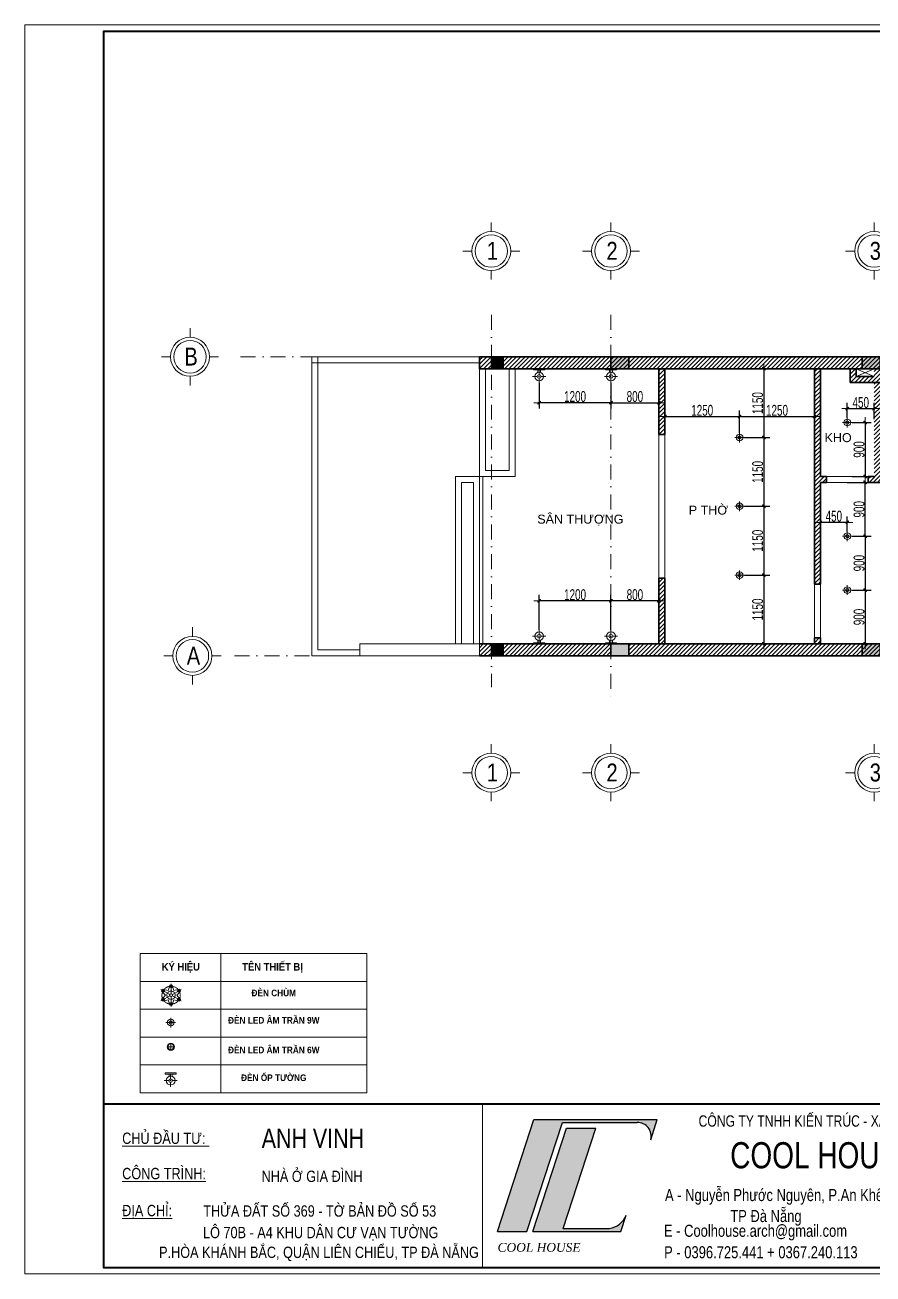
# Model space of a CAD drawing. Header units: inches. Extents: x 921646 to 2157952, y -92667 to 262089.
# Drawn here: x 2015209 to 2029383, y 45559 to 66436 of the extents above; entities that cross this region are included whole.
import ezdxf
from ezdxf.enums import TextEntityAlignment as Align

# ---------------------------------------------------------------- set-up
doc = ezdxf.new("R2010")
doc.units = ezdxf.units.IN
doc.header["$MEASUREMENT"] = 0
for name, pattern in [('CENTER', [2, 1.25, -0.25, 0.25, -0.25]), ('DASHDOT', [1, 0.5, -0.25, 0, -0.25]), ('DASHED', [0.75, 0.5, -0.25])]:
    doc.linetypes.add(name, pattern=pattern)
doc.layers.get('0').update_dxf_attribs({"lineweight": 9})
doc.layers.get('DEFPOINTS').update_dxf_attribs({"lineweight": 9})
for name, color, linetype, lineweight in [('00 gach chiu lua', 30, 'Continuous', 13), ('01-WALL', 10, 'Continuous', 35), ('04-TRUC', 40, 'DASHDOT', 9), ('09-DIMOUT', 251, 'Continuous', 9), ('13 TRICH DAN', 134, 'Continuous', 9), ('13-VATDUNG', 104, 'Continuous', 13), ('Cp Net Dam 0.25', 4, 'Continuous', 25), ('Cp Net Manh 0.15', 8, 'Continuous', 15), ('Cp Net Thep 0.40', 2, 'Continuous', 40), ('Cp Text 0.15', 3, 'Continuous', 15), ('DIEN-TB', 12, 'Continuous', 5), ('HATCH', 244, 'Continuous', 0)]:
    doc.layers.add(name, color=color, linetype=linetype, lineweight=lineweight)
doc.layers.add('02-TEXT', color=7, linetype='Continuous')
doc.styles.add('C', font='VHARIAL.TTF')
doc.styles.add('IN', font='VHARIAL.TTF')
doc.styles.add('KICHTHUOC', font='VHELVCN.TTF', dxfattribs={"width": 0.8})
doc.styles.add('kt', font='VHELVCN.TTF')
doc.styles.add('Text', font='VKORIN.TTF')
doc.styles.add('VHELVEN', font='VHELVEN.TTF')
doc.styles.add('VNI-HELVE', font='VHELVEB.TTF', dxfattribs={"width": 0.8})
doc.dimstyles.new('Copy of 100', dxfattribs={"dimscale": 100, "dimtxt": 1.8, "dimasz": 0.003, "dimexe": 1, "dimexo": 0, "dimgap": 0.1, "dimtad": 1, "dimdec": 0, "dimdsep": 46, "dimtxsty": 'KICHTHUOC', "dimblk": '1A', "dimcen": 0.001, "dimdle": 1.5, "dimclrt": 3, "dimadec": 0, "dimazin": 0, "dimtfac": 1, "dimtdec": 0, "dimtix": 1, "dimtmove": 2, "dimatfit": 3, "dimldrblk": '1A', "dimfxl": 1, "dimtolj": 1, "dimtzin": 0, "dimarcsym": 0})

# ---------------------------------------------------------------- blocks, each defined once
blk = doc.blocks.new('DDDD')
at = {"layer": '09-DIMOUT'}
h = blk.add_hatch(color=256, dxfattribs=at)
h.dxf.hatch_style = 1
h.paths.add_polyline_path([(1648738, 63343), (1649038, 63343), (1649038, 63543), (1648738, 63543)])
at = {"layer": '01-WALL'}
blk.add_lwpolyline([(1648738, 63343), (1649038, 63343), (1649038, 63543), (1648738, 63543)], close=True, dxfattribs=at)
blk = doc.blocks.new('luoi')
at = {"layer": '09-DIMOUT'}
h = blk.add_hatch(color=256, dxfattribs=at)
h.dxf.hatch_style = 1
h.paths.add_polyline_path([(1733122, 129394), (1733322, 129394), (1733322, 129594), (1733122, 129594)])
h = blk.add_hatch(color=256, dxfattribs=at)
h.dxf.hatch_style = 1
h.paths.add_polyline_path([(1733122, 124594), (1733322, 124594), (1733322, 124794), (1733122, 124794)])
at = {"layer": '01-WALL'}
for points in [[(1733122, 129594), (1733322, 129594), (1733322, 129394), (1733122, 129394)], [(1733122, 124794), (1733322, 124794), (1733322, 124594), (1733122, 124594)]]:
    blk.add_lwpolyline(points, close=True, dxfattribs=at)
at = {"layer": '04-TRUC', "ltscale": 500}
for p, q in [((1733122, 130293), (1733122, 124071)), ((1735122, 130293), (1735122, 123840)), ((1728931, 129594), (1752564, 129594)), ((1728830, 124594), (1752564, 124594))]:
    blk.add_line(p, q, dxfattribs=at)
at = {"layer": '09-DIMOUT', "xscale": -1, "rotation": 180}
for p in [(86384, 192937), (90584, 192937), (86384, 188137), (90584, 188137)]:
    blk.add_blockref('DDDD', p, dxfattribs=at)
blk = doc.blocks.new('tuog t3')
at = {"layer": '09-DIMOUT'}
h = blk.add_hatch(dxfattribs=at)
h.set_pattern_fill('ANSI31', color=256, scale=400)
h.set_pattern_definition([(45, (-289881.37, -102457.32), (-35.355339, 35.355339), [])])
h.paths.add_polyline_path([(1733122, 98845), (1732922, 98845), (1732922, 98645), (1733122, 98645)])
h.paths.add_polyline_path([(1735122, 98845), (1733322, 98845), (1733322, 98645), (1735122, 98645)])
h.paths.add_polyline_path([(1739322, 98845), (1735422, 98845), (1735422, 98645), (1739322, 98645)])
h.paths.add_polyline_path([(1736022, 99657), (1735922, 99657), (1735922, 98845), (1736022, 98845)])
h.paths.add_polyline_path([(1736022, 99945), (1735922, 99945), (1735922, 99657), (1736022, 99657)])
h.paths.add_polyline_path([(1736022, 103445), (1735922, 103445), (1735922, 102345), (1736022, 102345)], flags=16)
h.paths.add_polyline_path([(1751622, 103645), (1732922, 103645), (1732922, 103445), (1750422, 103445), (1751622, 103445), (1751622, 100545)])
h.paths.add_polyline_path([(1738622, 103445), (1738522, 103445), (1738522, 99845), (1738622, 99845), (1738622, 101545), (1738722, 101545), (1738722, 101645), (1738622, 101645)])
h.paths.add_polyline_path([(1739522, 103315), (1739222, 103315), (1739222, 103445), (1739122, 103445), (1739122, 103215), (1739522, 103215)], flags=17)
h.paths.add_polyline_path([(1739622, 103445), (1739522, 103445), (1739522, 103315), (1739522, 103215), (1739622, 103215)], flags=17)
h.paths.add_polyline_path([(1739622, 103215), (1739522, 103215), (1739522, 101645), (1739422, 101645), (1739422, 101545), (1739622, 101545)], flags=17)
h.paths.add_polyline_path([(1738622, 98945), (1738522, 98945), (1738522, 98845), (1738622, 98845)])
h.paths.add_polyline_path([(1742742, 98930), (1742711, 98945), (1742202, 98945), (1742202, 98845), (1742122, 98845), (1742122, 98945), (1742022, 98945), (1742022, 98845), (1739322, 98845), (1739322, 98645), (1751622, 98645), (1751622, 99657), (1751422, 99657), (1751422, 98795), (1751272, 98795), (1751172, 98795), (1749322, 98795), (1749322, 99645), (1749222, 99645), (1749222, 98845), (1742922, 98845), (1742922, 98945), (1742822, 98945), (1742822, 98845), (1742742, 98845)])
h.paths.add_polyline_path([(1751422, 99345), (1751172, 99345), (1751172, 98795), (1751272, 98795), (1751272, 99245), (1751422, 99245)], flags=16)
h.paths.add_polyline_path([(1751622, 100545), (1751322, 100545), (1751322, 100445), (1751422, 100445), (1751422, 99657), (1751622, 99657)])
h.paths.add_polyline_path([(1750822, 100545), (1748422, 100545), (1748422, 100445), (1749222, 100445), (1749222, 100345), (1749322, 100345), (1749322, 100445), (1750822, 100445)])
h.paths.add_polyline_path([(1747422, 100445), (1747522, 100445), (1747522, 100545), (1747422, 100545), (1747422, 101345), (1747322, 101345), (1747322, 100145), (1744222, 100145), (1744222, 100245), (1744122, 100245), (1744122, 100045), (1747422, 100045)])
h.paths.add_polyline_path([(1744222, 101995), (1743022, 101995), (1743022, 103445), (1742922, 103445), (1742922, 101795), (1744122, 101795), (1744122, 101145), (1744222, 101145)], flags=17)
h.paths.add_polyline_path([(1747422, 103445), (1747322, 103445), (1747322, 103045), (1747422, 103045)], flags=17)
at = {"layer": '01-WALL'}
for p, q in [((1732922, 103645), (1751622, 103645)), ((1732922, 103445), (1751322, 103445)), ((1735922, 103445), (1735922, 102345)), ((1736022, 103445), (1736022, 102345)), ((1738522, 99845), (1738522, 103445)), ((1738622, 103445), (1738622, 101645)), ((1739122, 103445), (1739122, 103215)), ((1739222, 103445), (1739222, 103315)), ((1739522, 103445), (1739222, 103445)), ((1739122, 103215), (1739622, 103215)), ((1739222, 103315), (1739522, 103315)), ((1736022, 102345), (1735922, 102345)), ((1738722, 101645), (1738622, 101645)), ((1738722, 101545), (1738622, 101545)), ((1738622, 99845), (1738622, 101545)), ((1738722, 101645), (1738722, 101545)), ((1739522, 101645), (1739422, 101645)), ((1739422, 101645), (1739422, 101545)), ((1739622, 101545), (1739422, 101545)), ((1735922, 99945), (1735922, 98845)), ((1736022, 99945), (1735922, 99945)), ((1736022, 99945), (1736022, 98845)), ((1738622, 99845), (1738522, 99845)), ((1742022, 98845), (1732922, 98845)), ((1738522, 98945), (1738522, 98845)), ((1738622, 98945), (1738522, 98945)), ((1738622, 98945), (1738622, 98845)), ((1751622, 98645), (1732922, 98645))]:
    blk.add_line(p, q, dxfattribs=at)
at = {"layer": '09-DIMOUT'}
for p, q in [((1730122, 98645), (1730122, 103645)), ((1732922, 103645), (1730122, 103645)), ((1730222, 98745), (1730222, 103645)), ((1732922, 103545), (1730122, 103545)), ((1732922, 103445), (1732922, 98845)), ((1733022, 103445), (1733022, 101745)), ((1733422, 103445), (1733422, 101745)), ((1733522, 103445), (1733522, 101645)), ((1739222, 103315), (1739522, 103445)), ((1739522, 103315), (1739222, 103445)), ((1733022, 101745), (1733422, 101745)), ((1732522, 101645), (1732522, 98845)), ((1732922, 101645), (1732522, 101645)), ((1732622, 101545), (1732622, 98845)), ((1732822, 101545), (1732622, 101545)), ((1732822, 101545), (1732822, 98845)), ((1732922, 101645), (1733522, 101645)), ((1732982, 101645), (1732982, 98845)), ((1730922, 98845), (1730922, 98645)), ((1730922, 98845), (1732922, 98845)), ((1732922, 98845), (1732922, 98645)), ((1730122, 98645), (1732922, 98645)), ((1730222, 98745), (1730922, 98745))]:
    blk.add_line(p, q, dxfattribs=at)
blk = doc.blocks.new('A$C788F0ACE')
at = {"layer": 'Cp Net Manh 0.15', "linetype": 'Continuous'}
for p, q in [((0, 300), (0, 440)), ((-300, 0), (-440, 0)), ((300, 0), (440, 0)), ((0, -300), (0, -440))]:
    blk.add_line(p, q, dxfattribs=at)
for radius in [300, 250]:
    blk.add_circle((0, 0), radius, dxfattribs=at)
at = {"layer": 'Cp Text 0.15', "color": 7, "linetype": 'Continuous', "style": 'VHELVEN'}
blk.add_attdef('TRUC', text='', height=280, dxfattribs=at).set_placement((94, 1), align=Align.MIDDLE_CENTER)
blk = doc.blocks.new('dim')
at = {"layer": 'Cp Text 0.15'}
ref = blk.add_blockref('A$C788F0ACE', (1952978.4, 205712.9), dxfattribs=dict(at, xscale=1.086778053933425, yscale=1.086778053933425, zscale=1.086778053933425, rotation=180))
ref.add_attrib('TRUC', '1', dxfattribs={"layer": '0', "color": 3, "height": 300, "style": 'VNI-HELVE', "width": 0.8}).set_placement((1952996.2, 205716.2), align=Align.MIDDLE_CENTER)
ref = blk.add_blockref('A$C788F0ACE', (1954978.4, 205712.9), dxfattribs=dict(at, xscale=1.086778053933425, yscale=1.086778053933425, zscale=1.086778053933425, rotation=180))
ref.add_attrib('TRUC', '2', dxfattribs={"layer": '0', "color": 3, "height": 300, "style": 'VNI-HELVE', "width": 0.8}).set_placement((1954996.2, 205716.2), align=Align.MIDDLE_CENTER)
ref = blk.add_blockref('A$C788F0ACE', (1959378.4, 205712.9), dxfattribs=dict(at, xscale=1.086778053933425, yscale=1.086778053933425, zscale=1.086778053933425, rotation=180))
ref.add_attrib('TRUC', '3', dxfattribs={"layer": '0', "color": 3, "height": 300, "style": 'VNI-HELVE', "width": 0.8}).set_placement((1959396.2, 205716.2), align=Align.MIDDLE_CENTER)
ref = blk.add_blockref('A$C788F0ACE', (1947942.5, 203946), dxfattribs=dict(at, xscale=1.086778053933425, yscale=1.086778053933425, zscale=1.086778053933425, rotation=180))
ref.add_attrib('TRUC', 'B', dxfattribs={"layer": '0', "color": 3, "height": 300, "style": 'VNI-HELVE', "width": 0.8}).set_placement((1947960.3, 203949.4), align=Align.MIDDLE_CENTER)
ref = blk.add_blockref('A$C788F0ACE', (1947982.5, 198946), dxfattribs=dict(at, xscale=1.086778053933425, yscale=1.086778053933425, zscale=1.086778053933425, rotation=180))
ref.add_attrib('TRUC', 'A', dxfattribs={"layer": '0', "color": 3, "height": 300, "style": 'VNI-HELVE', "width": 0.8}).set_placement((1948000.3, 198949.4), align=Align.MIDDLE_CENTER)
ref = blk.add_blockref('A$C788F0ACE', (1952978.4, 196993.8), dxfattribs=dict(at, xscale=1.086778053933425, yscale=1.086778053933425, zscale=1.086778053933425, rotation=180))
ref.add_attrib('TRUC', '1', dxfattribs={"layer": '0', "color": 3, "height": 300, "style": 'VNI-HELVE', "width": 0.8}).set_placement((1952996.2, 196997.1), align=Align.MIDDLE_CENTER)
ref = blk.add_blockref('A$C788F0ACE', (1954978.4, 196993.8), dxfattribs=dict(at, xscale=1.086778053933425, yscale=1.086778053933425, zscale=1.086778053933425, rotation=180))
ref.add_attrib('TRUC', '2', dxfattribs={"layer": '0', "color": 3, "height": 300, "style": 'VNI-HELVE', "width": 0.8}).set_placement((1954996.2, 196997.1), align=Align.MIDDLE_CENTER)
ref = blk.add_blockref('A$C788F0ACE', (1959378.4, 196993.8), dxfattribs=dict(at, xscale=1.086778053933425, yscale=1.086778053933425, zscale=1.086778053933425, rotation=180))
ref.add_attrib('TRUC', '3', dxfattribs={"layer": '0', "color": 3, "height": 300, "style": 'VNI-HELVE', "width": 0.8}).set_placement((1959396.2, 196997.1), align=Align.MIDDLE_CENTER)
blk = doc.blocks.new('Khung Ht dep')
at = {"layer": 'HATCH'}
h = blk.add_hatch(color=256, dxfattribs=at)
h.dxf.hatch_style = 1
h.paths.add_polyline_path([(9412, 2369), (9878, 2369), (10440, 4098), (11626, 4098, -0.508984), (11842, 3821), (11946, 4142), (9989, 4142)])
h.paths.add_polyline_path([(9972, 2369), (11370, 2369), (11453, 2625, -0.262638), (11186, 2413), (10452, 2413), (10971, 4009), (10505, 4009)], flags=17)
blk.add_line((9173, 4392), (9173, 1792))
at = {"layer": 'Cp Net Dam 0.25'}
for p, q in [((9412, 2369), (9989, 4142)), ((9878, 2369), (10440, 4098)), ((9972, 2369), (10505, 4009)), ((9989, 4142), (11946, 4142)), ((10440, 4098), (11626, 4098)), ((10452, 2413), (10971, 4009)), ((10505, 4009), (10971, 4009)), ((11842, 3821), (11946, 4142)), ((11370, 2369), (11453, 2625)), ((10452, 2413), (11186, 2413)), ((9412, 2369), (9878, 2369)), ((9972, 2369), (11370, 2369))]:
    blk.add_line(p, q, dxfattribs=at)
for centre, radius, start, end in [((11633, 3881), 217, 344.0217, 91.9232), ((11131, 2756), 347, 278.9949, 337.8578)]:
    blk.add_arc(centre, radius, start, end, dxfattribs=at)
at = {"layer": 'Cp Net Thep 0.40', "color": 106}
blk.add_line((3162, 4392), (30380, 4392), dxfattribs=at)
at = {"layer": 'Cp Net Thep 0.40', "color": 106, "flags": 128}
blk.add_lwpolyline([(30380, 21415), (30380, 1792), (3162, 1792), (3162, 21415)], close=True, dxfattribs=at)
at = {"layer": 'DEFPOINTS', "ltscale": 100}
blk.add_lwpolyline([(30430, 1692), (30430, 21515), (1912, 21515), (1912, 1692)], close=True, dxfattribs=at)
at = {"layer": 'Cp Net Manh 0.15', "insert": (9412, 2185), "char_height": 140.72, "width": 1957.54, "attachment_point": 1, "rotation": 359.9996, "style": 'kt'}
blk.add_mtext('\\pxqd;{\\fTimes New Roman|b0|i1|c0|p18;COOL HOUSE}', dxfattribs=at)
at = {"layer": 'Cp Text 0.15', "color": 8, "style": 'Text', "width": 0.8}
for s, height, p in [('COÂNG TY TNHH KIEÁN TRUÙC - XAÂY DÖÏNG', 180.23, (12602, 4030)), ('COOL HOUSE', 415.3, (13104, 3369)), ('A - Nguyeãn Phöôùc Nguyeân, P.An Kheâ, Q.Thanh Kheâ', 192.25, (12069, 2849)), ('TP Ñaø Naüng', 192.25, (13105, 2516)), ('E - Coolhouse.arch@gmail.com', 192.25, (12052, 2282)), ('P - 0396.725.441 + 0367.240.113', 192.25, (12055, 1941))]:
    blk.add_text(s, height=height, dxfattribs=at).set_placement(p)
at = {"layer": 'Cp Text 0.15', "color": 7, "ltscale": 100, "style": 'IN', "width": 0.8}
for s, height, p in [('%%uchñ ®Çu t\xad: ', 180, (3455, 3756)), ('ANH VINH', 304.2, (5669, 3694, -32416)), ('%%Uc«ng tr×nh:', 180, (3455, 3196)), ('nhµ ë gia ®×nh', 180, (5667, 3152, -32416)), ('%%U®Þa chØ:', 180, (3455, 2609)), ('thöa ®Êt sè 369 - tê b¶n ®å sè 53', 180, (4741, 2602, -32416)), ('l« 70b - a4 khu d©n c\xad v¹n t\xadêng ', 180, (4738, 2260, -32416)), ('p.hßa kh¸nh b¾c, quËn liªn chiÓu, tp ®µ n½ng', 180, (4041, 1946, -32416))]:
    blk.add_text(s, height=height, dxfattribs=at).set_placement(p)
blk = doc.blocks.new('ĐÈN LON NỔI')
at = {"layer": 'DIEN-TB', "color": 8, "linetype": 'CENTER', "ltscale": 100}
for p, q in [((62, 0), (-63, 0)), ((0, 62), (0, -63))]:
    blk.add_line(p, q, dxfattribs=at)
at = {"layer": 'DIEN-TB', "color": 2, "ltscale": 0.23, "const_width": 15}
blk.add_lwpolyline([(-21, 0, 1), (21, 0, 1)], format="xyb", close=True, dxfattribs=at)
at = {"layer": 'DIEN-TB', "color": 0}
blk.add_circle((0, 0), 42.5, dxfattribs=at)
blk = doc.blocks.new('ĐÈN ỐP TƯỜNG RÀO')
at = {"layer": 'DIEN-TB', "color": 8, "linetype": 'CENTER', "ltscale": 80}
for p, q in [((-5, 276), (-5, 26)), ((120, 151), (-130, 151))]:
    blk.add_line(p, q, dxfattribs=at)
at = {"layer": 'DIEN-TB', "lineweight": 5, "ltscale": 50}
for p, q in [((-32, 70), (-32, 23)), ((23, 70), (23, 23))]:
    blk.add_line(p, q, dxfattribs=at)
blk.add_lwpolyline([(-111, 23), (102, 23), (102, 0), (-111, 0)], close=True, dxfattribs=at)
at = {"layer": 'DIEN-TB', "color": 30}
blk.add_circle((-5, 151), 85, dxfattribs=at)
at = {"layer": 'DIEN-TB', "color": 0, "ltscale": 0.05}
blk.add_circle((-5, 151), 35, dxfattribs=at)
blk = doc.blocks.new('KTHUOC')
blk.add_hatch(color=256).paths.add_polyline_path([(-71, -42), (42, 71, -1), (71, 42), (-42, -71, -1)])
for p, q in [((-14, 14), (14, -14)), ((0, -200), (0, 200)), ((-300, 0), (300, 0))]:
    blk.add_line(p, q)
for points in [[(42, 71), (-71, -42)], [(-42, -71), (71, 42)]]:
    blk.add_lwpolyline(points)
for centre, start, end in [((57, 57), 315, 135), ((-57, -57), 135, 315)]:
    blk.add_arc(centre, 20, start, end)
blk = doc.blocks.new('1A')
at = {"layer": '00 gach chiu lua'}
blk.add_blockref('KTHUOC', (0, 0), dxfattribs=at)
blk = doc.blocks.new('*D469')
at = {"layer": '09-DIMOUT', "color": 0, "lineweight": -2, "transparency": 16777216}
for p, q in [((2025903, 59591), (2025903, 59992)), ((2027153, 59621), (2027153, 59992)), ((2025903, 59892), (2027153, 59892))]:
    blk.add_line(p, q, dxfattribs=at)
at = {"layer": 'DEFPOINTS', "color": 0, "transparency": 16777216}
for p in [(2027153, 59892), (2025903, 59591), (2027153, 59621)]:
    blk.add_point(p, dxfattribs=at)
at = {"layer": '09-DIMOUT', "color": 0, "lineweight": -2, "transparency": 16777216, "xscale": 0.3, "yscale": 0.3, "zscale": 0.3, "rotation": 180}
blk.add_blockref('1A', (2025903, 59892), dxfattribs=at)
at = {"layer": '09-DIMOUT', "color": 0, "lineweight": -2, "transparency": 16777216, "xscale": 0.3, "yscale": 0.3, "zscale": 0.3}
blk.add_blockref('1A', (2027153, 59892), dxfattribs=at)
at = {"layer": '09-DIMOUT', "color": 3, "transparency": 16777216, "insert": (2026528, 59994), "char_height": 180, "attachment_point": 5, "style": 'KICHTHUOC'}
blk.add_mtext('\\A1;1250', dxfattribs=at)
blk = doc.blocks.new('*D470')
at = {"layer": '09-DIMOUT', "color": 0, "lineweight": -2, "transparency": 16777216}
for p, q in [((2027153, 59621), (2027153, 59992)), ((2028403, 59533), (2028403, 59992)), ((2027153, 59892), (2028403, 59892))]:
    blk.add_line(p, q, dxfattribs=at)
at = {"layer": 'DEFPOINTS', "color": 0, "transparency": 16777216}
for p in [(2028403, 59892), (2027153, 59621), (2028403, 59533)]:
    blk.add_point(p, dxfattribs=at)
at = {"layer": '09-DIMOUT', "color": 0, "lineweight": -2, "transparency": 16777216, "xscale": 0.3, "yscale": 0.3, "zscale": 0.3, "rotation": 180}
blk.add_blockref('1A', (2027153, 59892), dxfattribs=at)
at = {"layer": '09-DIMOUT', "color": 0, "lineweight": -2, "transparency": 16777216, "xscale": 0.3, "yscale": 0.3, "zscale": 0.3}
blk.add_blockref('1A', (2028403, 59892), dxfattribs=at)
at = {"layer": '09-DIMOUT', "color": 3, "transparency": 16777216, "insert": (2027778, 59994), "char_height": 180, "attachment_point": 5, "style": 'KICHTHUOC'}
blk.add_mtext('\\A1;1250', dxfattribs=at)
blk = doc.blocks.new('*D471')
at = {"layer": '09-DIMOUT', "color": 0, "lineweight": -2, "transparency": 16777216}
for p, q in [((2025003, 60455), (2025003, 60023)), ((2025803, 60455), (2025803, 60023)), ((2025003, 60123), (2025803, 60123))]:
    blk.add_line(p, q, dxfattribs=at)
at = {"layer": 'DEFPOINTS', "color": 0, "transparency": 16777216}
for p in [(2025003, 60455), (2025803, 60455), (2025803, 60123)]:
    blk.add_point(p, dxfattribs=at)
at = {"layer": '09-DIMOUT', "color": 0, "lineweight": -2, "transparency": 16777216, "xscale": 0.3, "yscale": 0.3, "zscale": 0.3, "rotation": 180}
blk.add_blockref('1A', (2025003, 60123), dxfattribs=at)
at = {"layer": '09-DIMOUT', "color": 0, "lineweight": -2, "transparency": 16777216, "xscale": 0.3, "yscale": 0.3, "zscale": 0.3}
blk.add_blockref('1A', (2025803, 60123), dxfattribs=at)
at = {"layer": '09-DIMOUT', "color": 3, "transparency": 16777216, "insert": (2025403, 60225), "char_height": 180, "attachment_point": 5, "style": 'KICHTHUOC'}
blk.add_mtext('\\A1;800', dxfattribs=at)
blk = doc.blocks.new('*D472')
at = {"layer": '09-DIMOUT', "color": 0, "lineweight": -2, "transparency": 16777216}
for p, q in [((2023803, 60455), (2023803, 60023)), ((2025003, 60455), (2025003, 60023)), ((2025003, 60123), (2023803, 60123))]:
    blk.add_line(p, q, dxfattribs=at)
at = {"layer": 'DEFPOINTS', "color": 0, "transparency": 16777216}
for p in [(2023803, 60455), (2025003, 60455), (2023803, 60123)]:
    blk.add_point(p, dxfattribs=at)
at = {"layer": '09-DIMOUT', "color": 0, "lineweight": -2, "transparency": 16777216, "xscale": 0.3, "yscale": 0.3, "zscale": 0.3, "rotation": 180}
blk.add_blockref('1A', (2023803, 60123), dxfattribs=at)
at = {"layer": '09-DIMOUT', "color": 0, "lineweight": -2, "transparency": 16777216, "xscale": 0.3, "yscale": 0.3, "zscale": 0.3}
blk.add_blockref('1A', (2025003, 60123), dxfattribs=at)
at = {"layer": '09-DIMOUT', "color": 3, "transparency": 16777216, "insert": (2024403, 60225), "char_height": 180, "attachment_point": 5, "style": 'KICHTHUOC'}
blk.add_mtext('\\A1;1200', dxfattribs=at)
blk = doc.blocks.new('*D473')
at = {"layer": '09-DIMOUT', "color": 0, "lineweight": -2, "transparency": 16777216}
for p, q in [((2025003, 56326), (2025003, 56911)), ((2025803, 56811), (2025003, 56811)), ((2025803, 56091), (2025803, 56911))]:
    blk.add_line(p, q, dxfattribs=at)
at = {"layer": 'DEFPOINTS', "color": 0, "transparency": 16777216}
for p in [(2025003, 56811), (2025003, 56326), (2025803, 56091)]:
    blk.add_point(p, dxfattribs=at)
at = {"layer": '09-DIMOUT', "color": 0, "lineweight": -2, "transparency": 16777216, "xscale": 0.3, "yscale": 0.3, "zscale": 0.3, "rotation": 180}
blk.add_blockref('1A', (2025003, 56811), dxfattribs=at)
at = {"layer": '09-DIMOUT', "color": 0, "lineweight": -2, "transparency": 16777216, "xscale": 0.3, "yscale": 0.3, "zscale": 0.3}
blk.add_blockref('1A', (2025803, 56811), dxfattribs=at)
at = {"layer": '09-DIMOUT', "color": 3, "transparency": 16777216, "insert": (2025403, 56913), "char_height": 180, "attachment_point": 5, "style": 'KICHTHUOC'}
blk.add_mtext('\\A1;800', dxfattribs=at)
blk = doc.blocks.new('*D474')
at = {"layer": '09-DIMOUT', "color": 0, "lineweight": -2, "transparency": 16777216}
for p, q in [((2023803, 56326), (2023803, 56911)), ((2025003, 56811), (2023803, 56811)), ((2025003, 56326), (2025003, 56911))]:
    blk.add_line(p, q, dxfattribs=at)
at = {"layer": 'DEFPOINTS', "color": 0, "transparency": 16777216}
for p in [(2023803, 56811), (2023803, 56326), (2025003, 56326)]:
    blk.add_point(p, dxfattribs=at)
at = {"layer": '09-DIMOUT', "color": 0, "lineweight": -2, "transparency": 16777216, "xscale": 0.3, "yscale": 0.3, "zscale": 0.3, "rotation": 180}
blk.add_blockref('1A', (2023803, 56811), dxfattribs=at)
at = {"layer": '09-DIMOUT', "color": 0, "lineweight": -2, "transparency": 16777216, "xscale": 0.3, "yscale": 0.3, "zscale": 0.3}
blk.add_blockref('1A', (2025003, 56811), dxfattribs=at)
at = {"layer": '09-DIMOUT', "color": 3, "transparency": 16777216, "insert": (2024403, 56913), "char_height": 180, "attachment_point": 5, "style": 'KICHTHUOC'}
blk.add_mtext('\\A1;1200', dxfattribs=at)
blk = doc.blocks.new('*D475')
at = {"layer": '09-DIMOUT', "color": 0, "lineweight": -2, "transparency": 16777216}
for p, q in [((2027170, 60691), (2027657, 60691)), ((2027557, 60690), (2027557, 59541)), ((2027236, 59541), (2027657, 59541))]:
    blk.add_line(p, q, dxfattribs=at)
at = {"layer": 'DEFPOINTS', "color": 0, "transparency": 16777216}
for p in [(2027170, 60691), (2027236, 59541), (2027557, 59541)]:
    blk.add_point(p, dxfattribs=at)
at = {"layer": '09-DIMOUT', "color": 0, "lineweight": -2, "transparency": 16777216, "xscale": 0.3, "yscale": 0.3, "zscale": 0.3}
for p, rotation in [((2027557, 60691), 90), ((2027557, 59541), 270)]:
    blk.add_blockref('1A', p, dxfattribs=dict(at, rotation=rotation))
at = {"layer": '09-DIMOUT', "color": 3, "transparency": 16777216, "insert": (2027455, 60116), "char_height": 180, "attachment_point": 5, "rotation": 90, "style": 'KICHTHUOC'}
blk.add_mtext('\\A1;1150', dxfattribs=at)
blk = doc.blocks.new('*D476')
at = {"layer": '09-DIMOUT', "color": 0, "lineweight": -2, "transparency": 16777216}
for p, q in [((2027236, 59541), (2027657, 59541)), ((2027557, 59540), (2027557, 58391)), ((2027236, 58391), (2027657, 58391))]:
    blk.add_line(p, q, dxfattribs=at)
at = {"layer": 'DEFPOINTS', "color": 0, "transparency": 16777216}
for p in [(2027236, 59541), (2027236, 58391), (2027557, 58391)]:
    blk.add_point(p, dxfattribs=at)
at = {"layer": '09-DIMOUT', "color": 0, "lineweight": -2, "transparency": 16777216, "xscale": 0.3, "yscale": 0.3, "zscale": 0.3}
for p, rotation in [((2027557, 59541), 90), ((2027557, 58391), 270)]:
    blk.add_blockref('1A', p, dxfattribs=dict(at, rotation=rotation))
at = {"layer": '09-DIMOUT', "color": 3, "transparency": 16777216, "insert": (2027455, 58966), "char_height": 180, "attachment_point": 5, "rotation": 90, "style": 'KICHTHUOC'}
blk.add_mtext('\\A1;1150', dxfattribs=at)
blk = doc.blocks.new('*D477')
at = {"layer": '09-DIMOUT', "color": 0, "lineweight": -2, "transparency": 16777216}
for p, q in [((2027236, 58391), (2027657, 58391)), ((2027557, 58390), (2027557, 57241)), ((2027236, 57241), (2027657, 57241))]:
    blk.add_line(p, q, dxfattribs=at)
at = {"layer": 'DEFPOINTS', "color": 0, "transparency": 16777216}
for p in [(2027236, 58391), (2027236, 57241), (2027557, 57241)]:
    blk.add_point(p, dxfattribs=at)
at = {"layer": '09-DIMOUT', "color": 0, "lineweight": -2, "transparency": 16777216, "xscale": 0.3, "yscale": 0.3, "zscale": 0.3}
for p, rotation in [((2027557, 58391), 90), ((2027557, 57241), 270)]:
    blk.add_blockref('1A', p, dxfattribs=dict(at, rotation=rotation))
at = {"layer": '09-DIMOUT', "color": 3, "transparency": 16777216, "insert": (2027455, 57816), "char_height": 180, "attachment_point": 5, "rotation": 90, "style": 'KICHTHUOC'}
blk.add_mtext('\\A1;1150', dxfattribs=at)
blk = doc.blocks.new('*D478')
at = {"layer": '09-DIMOUT', "color": 0, "lineweight": -2, "transparency": 16777216}
for p, q in [((2027236, 57241), (2027657, 57241)), ((2027557, 57240), (2027557, 56091)), ((2027103, 56091), (2027657, 56091))]:
    blk.add_line(p, q, dxfattribs=at)
at = {"layer": 'DEFPOINTS', "color": 0, "transparency": 16777216}
for p in [(2027236, 57241), (2027103, 56091), (2027557, 56091)]:
    blk.add_point(p, dxfattribs=at)
at = {"layer": '09-DIMOUT', "color": 0, "lineweight": -2, "transparency": 16777216, "xscale": 0.3, "yscale": 0.3, "zscale": 0.3}
for p, rotation in [((2027557, 57241), 90), ((2027557, 56091), 270)]:
    blk.add_blockref('1A', p, dxfattribs=dict(at, rotation=rotation))
at = {"layer": '09-DIMOUT', "color": 3, "transparency": 16777216, "insert": (2027455, 56666), "char_height": 180, "attachment_point": 5, "rotation": 90, "style": 'KICHTHUOC'}
blk.add_mtext('\\A1;1150', dxfattribs=at)
blk = doc.blocks.new('*D479')
at = {"layer": '09-DIMOUT', "color": 0, "lineweight": -2, "transparency": 16777216}
for p, q in [((2028953, 59871), (2028953, 60123)), ((2028953, 60023), (2029403, 60023)), ((2029403, 59849), (2029403, 60123))]:
    blk.add_line(p, q, dxfattribs=at)
at = {"layer": 'DEFPOINTS', "color": 0, "transparency": 16777216}
for p in [(2029403, 60023), (2028953, 59871), (2029403, 59849)]:
    blk.add_point(p, dxfattribs=at)
at = {"layer": '09-DIMOUT', "color": 0, "lineweight": -2, "transparency": 16777216, "xscale": 0.3, "yscale": 0.3, "zscale": 0.3, "rotation": 180}
blk.add_blockref('1A', (2028953, 60023), dxfattribs=at)
at = {"layer": '09-DIMOUT', "color": 0, "lineweight": -2, "transparency": 16777216, "xscale": 0.3, "yscale": 0.3, "zscale": 0.3}
blk.add_blockref('1A', (2029403, 60023), dxfattribs=at)
at = {"layer": '09-DIMOUT', "color": 3, "transparency": 16777216, "insert": (2029178, 60125), "char_height": 180, "attachment_point": 5, "style": 'KICHTHUOC'}
blk.add_mtext('\\A1;450', dxfattribs=at)
blk = doc.blocks.new('*D480')
at = {"layer": '09-DIMOUT', "color": 0, "lineweight": -2, "transparency": 16777216}
for p, q in [((2029036, 59791), (2029352, 59791)), ((2029252, 59790), (2029252, 58891)), ((2029036, 58891), (2029352, 58891))]:
    blk.add_line(p, q, dxfattribs=at)
at = {"layer": 'DEFPOINTS', "color": 0, "transparency": 16777216}
for p in [(2029036, 59791), (2029036, 58891), (2029252, 58891)]:
    blk.add_point(p, dxfattribs=at)
at = {"layer": '09-DIMOUT', "color": 0, "lineweight": -2, "transparency": 16777216, "xscale": 0.3, "yscale": 0.3, "zscale": 0.3}
for p, rotation in [((2029252, 59791), 90), ((2029252, 58891), 270)]:
    blk.add_blockref('1A', p, dxfattribs=dict(at, rotation=rotation))
at = {"layer": '09-DIMOUT', "color": 3, "transparency": 16777216, "insert": (2029150, 59341), "char_height": 180, "attachment_point": 5, "rotation": 90, "style": 'KICHTHUOC'}
blk.add_mtext('\\A1;900', dxfattribs=at)
blk = doc.blocks.new('*D481')
at = {"layer": '09-DIMOUT', "color": 0, "lineweight": -2, "transparency": 16777216}
for p, q in [((2028953, 58791), (2029352, 58791)), ((2029252, 57891), (2029252, 58790)), ((2029036, 57891), (2029352, 57891))]:
    blk.add_line(p, q, dxfattribs=at)
at = {"layer": 'DEFPOINTS', "color": 0, "transparency": 16777216}
for p in [(2028953, 58791), (2029252, 58791), (2029036, 57891)]:
    blk.add_point(p, dxfattribs=at)
at = {"layer": '09-DIMOUT', "color": 0, "lineweight": -2, "transparency": 16777216, "xscale": 0.3, "yscale": 0.3, "zscale": 0.3}
for p, rotation in [((2029252, 58791), 90), ((2029252, 57891), 270)]:
    blk.add_blockref('1A', p, dxfattribs=dict(at, rotation=rotation))
at = {"layer": '09-DIMOUT', "color": 3, "transparency": 16777216, "insert": (2029150, 58341), "char_height": 180, "attachment_point": 5, "rotation": 90, "style": 'KICHTHUOC'}
blk.add_mtext('\\A1;900', dxfattribs=at)
blk = doc.blocks.new('*D482')
at = {"layer": '09-DIMOUT', "color": 0, "lineweight": -2, "transparency": 16777216}
for p, q in [((2029036, 57891), (2029352, 57891)), ((2029252, 57890), (2029252, 56991)), ((2029036, 56991), (2029352, 56991))]:
    blk.add_line(p, q, dxfattribs=at)
at = {"layer": 'DEFPOINTS', "color": 0, "transparency": 16777216}
for p in [(2029036, 57891), (2029036, 56991), (2029252, 56991)]:
    blk.add_point(p, dxfattribs=at)
at = {"layer": '09-DIMOUT', "color": 0, "lineweight": -2, "transparency": 16777216, "xscale": 0.3, "yscale": 0.3, "zscale": 0.3}
for p, rotation in [((2029252, 57891), 90), ((2029252, 56991), 270)]:
    blk.add_blockref('1A', p, dxfattribs=dict(at, rotation=rotation))
at = {"layer": '09-DIMOUT', "color": 3, "transparency": 16777216, "insert": (2029150, 57441), "char_height": 180, "attachment_point": 5, "rotation": 90, "style": 'KICHTHUOC'}
blk.add_mtext('\\A1;900', dxfattribs=at)
blk = doc.blocks.new('*D483')
at = {"layer": '09-DIMOUT', "color": 0, "lineweight": -2, "transparency": 16777216}
for p, q in [((2029036, 56991), (2029352, 56991)), ((2029252, 56990), (2029252, 56091)), ((2029036, 56091), (2029352, 56091))]:
    blk.add_line(p, q, dxfattribs=at)
at = {"layer": 'DEFPOINTS', "color": 0, "transparency": 16777216}
for p in [(2029036, 56991), (2029036, 56091), (2029252, 56091)]:
    blk.add_point(p, dxfattribs=at)
at = {"layer": '09-DIMOUT', "color": 0, "lineweight": -2, "transparency": 16777216, "xscale": 0.3, "yscale": 0.3, "zscale": 0.3}
for p, rotation in [((2029252, 56991), 90), ((2029252, 56091), 270)]:
    blk.add_blockref('1A', p, dxfattribs=dict(at, rotation=rotation))
at = {"layer": '09-DIMOUT', "color": 3, "transparency": 16777216, "insert": (2029150, 56541), "char_height": 180, "attachment_point": 5, "rotation": 90, "style": 'KICHTHUOC'}
blk.add_mtext('\\A1;900', dxfattribs=at)
blk = doc.blocks.new('*D484')
at = {"layer": '09-DIMOUT', "color": 0, "lineweight": -2, "transparency": 16777216}
for p, q in [((2028503, 57971), (2028503, 58223)), ((2028953, 58123), (2028503, 58123)), ((2028953, 57971), (2028953, 58223))]:
    blk.add_line(p, q, dxfattribs=at)
at = {"layer": 'DEFPOINTS', "color": 0, "transparency": 16777216}
for p in [(2028503, 58123), (2028503, 57971), (2028953, 57971)]:
    blk.add_point(p, dxfattribs=at)
at = {"layer": '09-DIMOUT', "color": 0, "lineweight": -2, "transparency": 16777216, "xscale": 0.3, "yscale": 0.3, "zscale": 0.3, "rotation": 180}
blk.add_blockref('1A', (2028503, 58123), dxfattribs=at)
at = {"layer": '09-DIMOUT', "color": 0, "lineweight": -2, "transparency": 16777216, "xscale": 0.3, "yscale": 0.3, "zscale": 0.3}
blk.add_blockref('1A', (2028953, 58123), dxfattribs=at)
at = {"layer": '09-DIMOUT', "color": 3, "transparency": 16777216, "insert": (2028728, 58225), "char_height": 180, "attachment_point": 5, "style": 'KICHTHUOC'}
blk.add_mtext('\\A1;450', dxfattribs=at)
blk = doc.blocks.new('DCSANHCHINH')
at = {"layer": 'DIEN-TB', "color": 0}
for p, q in [((-354, 203), (-390, 223)), ((-49, 28), (-253, 145)), ((0, 449), (0, 408)), ((0, 292), (0, 56)), ((49, 28), (253, 145)), ((354, 203), (390, 223)), ((-388, -226), (-352, -205)), ((-252, -147), (-49, -28)), ((0, -292), (0, -56)), ((0, -449), (0, -408)), ((49, -28), (252, -147)), ((352, -205), (388, -226))]:
    blk.add_line(p, q, dxfattribs=at)
at = {"layer": 'DIEN-TB', "color": 8}
for p, q in [((-214, -1), (-328, 121)), ((-271, 222), (-107, 185)), ((-58, 345), (-107, 185)), ((107, 185), (58, 345)), ((271, 222), (107, 185)), ((214, -1), (328, 121)), ((-214, -1), (-327, -124)), ((-269, -223), (-107, -186)), ((-58, -345), (-107, -186)), ((107, -186), (58, -345)), ((107, -186), (269, -223)), ((327, -124), (214, -1))]:
    blk.add_line(p, q, dxfattribs=at)
at = {"layer": 'DIEN-TB', "color": 2, "linetype": 'DASHED', "ltscale": 10, "const_width": 69.9}
blk.add_lwpolyline([(-160, 0, 1), (160, 0, 1)], format="xyb", close=True, dxfattribs=at)
at = {"layer": 'DIEN-TB', "color": 0}
for centre, radius in [((-304, 174), 58), ((0, 350), 58), ((0, 0), 56.2), ((304, 174), 58), ((-302, -176), 58), ((0, -350), 58), ((302, -176), 58)]:
    blk.add_circle(centre, radius, dxfattribs=at)
at = {"layer": 'DIEN-TB', "color": 8, "linetype": 'DASHED', "ltscale": 10}
blk.add_circle((0, 0), 350, dxfattribs=at)
at = {"layer": 'DIEN-TB', "color": 8}
for centre in [(-304, 174), (0, 350), (304, 174), (-302, -176), (0, -350), (302, -176)]:
    blk.add_circle(centre, 29.3, dxfattribs=at)
blk = doc.blocks.new('ád')
at = {"layer": '09-DIMOUT'}
for p, q in [((1953628, 58712), (1953728, 58712)), ((1953678, 58762), (1953678, 58662))]:
    blk.add_line(p, q, dxfattribs=at)
for radius in [60, 50]:
    blk.add_circle((1953678, 58712), radius, dxfattribs=at)

msp = doc.modelspace()

# ---------------------------------------------------------------- linework, layer by layer
at = {"layer": '01-WALL'}
msp.add_line((2022803.2, 60690.8), (2022803.2, 60890.8), dxfattribs=at)
at = {"layer": '09-DIMOUT'}
for p, q in [((2017134.4, 50913.8), (2020921, 50913.8)), ((2017134.4, 48589.2), (2017134.4, 50913.8)), ((2018480.1, 48589.2), (2018480.1, 50913.8)), ((2020921, 50913.8), (2020921, 48589.2)), ((2017134.4, 50448.9), (2020921, 50448.9)), ((2017134.4, 49984), (2020921, 49984)), ((2017134.4, 49519.1), (2020921, 49519.1)), ((2017134.4, 49054.1), (2020921, 49054.1)), ((2017134.4, 48589.2), (2020921, 48589.2))]:
    msp.add_line(p, q, dxfattribs=at)
for points in [[(2028603.2, 58890.8), (2029303.2, 58890.8), (2029303.2, 58790.8), (2028603.2, 58790.8)], [(2028503.2, 57090.8), (2028403.2, 57090.8), (2028403.2, 56190.8), (2028503.2, 56190.8)]]:
    msp.add_lwpolyline(points, close=True, dxfattribs=at)
at = {"layer": '13-VATDUNG'}
for p, q in [((2025803.2, 57190.8), (2025803.2, 59590.8)), ((2025903.2, 57190.8), (2025903.2, 59590.8))]:
    msp.add_line(p, q, dxfattribs=at)

# ---------------------------------------------------------------- block references
at = {"layer": '09-DIMOUT'}
for name, p in [('dim', (70024.8, -143055.3)), ('luoi', (289881.4, -68703.5)), ('ád', (63969, -9354.3))]:
    msp.add_blockref(name, p, dxfattribs=at)
at = {"layer": '13-VATDUNG'}
msp.add_blockref('tuog t3', (289881.4, -42753.8), dxfattribs=at)
at = {"layer": 'Cp Net Manh 0.15', "xscale": 1.05319564237593, "yscale": 1.05319564237593, "zscale": 1.05319564237593}
msp.add_blockref('Khung Ht dep', (2013194.9, 43777.1), dxfattribs=at)
at = {"layer": 'DIEN-TB', "lineweight": 5, "xscale": -0.8784806939999997, "yscale": 0.8528158805247896, "zscale": 0.8528158805247896, "rotation": 180}
for p in [(2023807.2, 60690.8), (2025007.2, 60690.8), (2017647.2, 48920.2)]:
    msp.add_blockref('ĐÈN ỐP TƯỜNG RÀO', p, dxfattribs=at)
at = {"layer": 'DIEN-TB'}
for name, p, xscale, yscale, zscale in [('ĐÈN LON NỔI', (2028953.2, 59790.8), 1.317721040998801, 1.279223820786021, 1.279223820786021), ('ĐÈN LON NỔI', (2027153.2, 59540.8), 1.317721040998801, 1.279223820786021, 1.279223820786021), ('ĐÈN LON NỔI', (2027153.2, 58390.8), 1.317721040998801, 1.279223820786021, 1.279223820786021), ('ĐÈN LON NỔI', (2028953.2, 57890.8), 1.317721040998801, 1.279223820786021, 1.279223820786021), ('ĐÈN LON NỔI', (2027153.2, 57240.8), 1.317721040998801, 1.279223820786021, 1.279223820786021), ('ĐÈN LON NỔI', (2028953.2, 56990.8), 1.317721040998801, 1.279223820786021, 1.279223820786021), ('DCSANHCHINH', (2017650.7, 50219.6), 0.4392403469996007, 0.4264079402620073, 0.4264079402620073), ('ĐÈN LON NỔI', (2017645.2, 49762.3), 1.317721040998801, 1.279223820786021, 1.279223820786021)]:
    msp.add_blockref(name, p, dxfattribs=dict(at, xscale=xscale, yscale=yscale, zscale=zscale))
at = {"layer": 'DIEN-TB', "lineweight": 5, "xscale": 0.8784806939999997, "yscale": 0.8528158805247896, "zscale": 0.8528158805247896}
for p in [(2023807.2, 56090.8), (2025007.2, 56090.8)]:
    msp.add_blockref('ĐÈN ỐP TƯỜNG RÀO', p, dxfattribs=at)

# ---------------------------------------------------------------- texts
at = {"layer": '02-TEXT', "style": 'C'}
for s, p in [('KHO', (2028799.6, 59463.6)), ('S¢N TH¦îNG', (2024491.7, 58101.4)), ('P THê', (2026631.9, 58252.5))]:
    msp.add_text(s, height=150, dxfattribs=at).set_placement(p, align=Align.CENTER)
at = {"layer": '13 TRICH DAN', "attachment_point": 2, "style": 'IN'}
for s, insert, char_height in [('{\\fArial|b1|i0|c0|p34;\\W0.9;KÝ HIỆU}', (2017813.9, 50756), 125), ('{\\fArial|b1|i0|c0|p34;\\W0.9;TÊN THIẾT BỊ}', (2019346.7, 50756), 125), ('{\\fArial|b1|i0|c0|p34;\\W0.9;ĐÈN CHÙM}', (2019366.8, 50311.8), 110), ('{\\fArial|b1|i0|c0|p34;\\W0.9;ĐÈN LED ÂM TRẦN 9W}', (2019366.8, 49854.9), 110), ('{\\fArial|b1|i0|c0|p34;\\W0.9;ĐÈN LED ÂM TRẦN 6W}', (2019366.8, 49358.7), 110), ('{\\fArial|b1|i0|c0|p34;\\W0.9;ĐÈN ỐP TƯỜNG}', (2019366.8, 48894.8), 110)]:
    msp.add_mtext(s, dxfattribs=dict(at, insert=insert, char_height=char_height))

# ---------------------------------------------------------------- dimensions: what is measured, and where the dimension line sits
at = {"layer": '09-DIMOUT'}
for base, p1, p2, picture, middle in [((2027556.8, 59540.8), (2027169.6, 60690.8), (2027235.5, 59540.8), '*D475', (2027454.8, 60115.8)), ((2029252.1, 58890.8), (2029035.5, 59790.8), (2029035.5, 58890.8), '*D480', (2029150.2, 59340.8)), ((2027556.8, 58390.8), (2027235.5, 59540.8), (2027235.5, 58390.8), '*D476', (2027454.8, 58965.8)), ((2029252.2, 58790.8), (2029035.5, 57890.8), (2028953.2, 58790.8), '*D481', (2029150.3, 58340.8)), ((2027556.8, 57240.8), (2027235.5, 58390.8), (2027235.5, 57240.8), '*D477', (2027454.8, 57815.8)), ((2029252.2, 56990.8), (2029035.5, 57890.8), (2029035.5, 56990.8), '*D482', (2029150.3, 57440.8)), ((2027556.8, 56090.8), (2027235.5, 57240.8), (2027103.4, 56090.8), '*D478', (2027454.8, 56665.8)), ((2029252.2, 56090.8), (2029035.5, 56990.8), (2029035.5, 56090.8), '*D483', (2029150.3, 56540.8))]:
    dim = msp.add_linear_dim(base=base, p1=p1, p2=p2, angle=90, dimstyle='Copy of 100', dxfattribs=at)
    dim.commit()
    dim.dimension.update_dxf_attribs({"geometry": picture, "text_midpoint": middle})
for base, p1, p2, picture, middle in [((2023803.2, 60123.1), (2025003.2, 60455.4), (2023803.2, 60455.4), '*D472', (2024403.2, 60225)), ((2025803.2, 60123.1), (2025003.2, 60455.4), (2025803.2, 60455.4), '*D471', (2025403.2, 60225)), ((2029403.2, 60022.8), (2028953.2, 59870.7), (2029403.2, 59849), '*D479', (2029178.2, 60124.7)), ((2027153.2, 59892.4), (2025903.2, 59590.8), (2027153.2, 59620.7), '*D469', (2026528.2, 59994.3)), ((2028403.2, 59892.4), (2027153.2, 59620.7), (2028403.2, 59532.6), '*D470', (2027778.2, 59994.3)), ((2028503.2, 58123.2), (2028953.2, 57970.7), (2028503.2, 57970.7), '*D484', (2028728.2, 58225.2)), ((2023803.2, 56811.3), (2025003.2, 56326.1), (2023803.2, 56326.1), '*D474', (2024403.2, 56913.3)), ((2025003.2, 56811.3), (2025803.2, 56090.8), (2025003.2, 56326.1), '*D473', (2025403.2, 56913.3))]:
    dim = msp.add_linear_dim(base=base, p1=p1, p2=p2, dimstyle='Copy of 100', dxfattribs=at)
    dim.commit()
    dim.dimension.update_dxf_attribs({"geometry": picture, "text_midpoint": middle})

doc.saveas('drawing.dxf')
